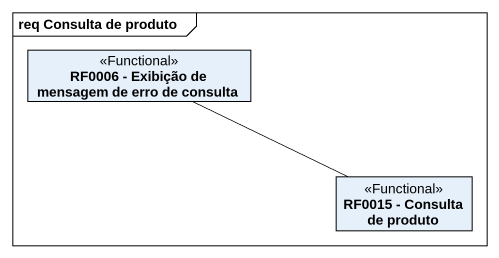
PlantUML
@startuml
mainframe req Consulta de produto
hide circle
hide empty members
class "RF0006 - Exibição de mensagem de erro de consulta" as RF0006_Exibição_de_mensagem <<Functional>>
class "RF0015 - Consulta de produto" as RF0015_Consulta_de_produto <<Functional>>
RF0015_Consulta_de_produto -left- RF0006_Exibição_de_mensagem
@enduml
